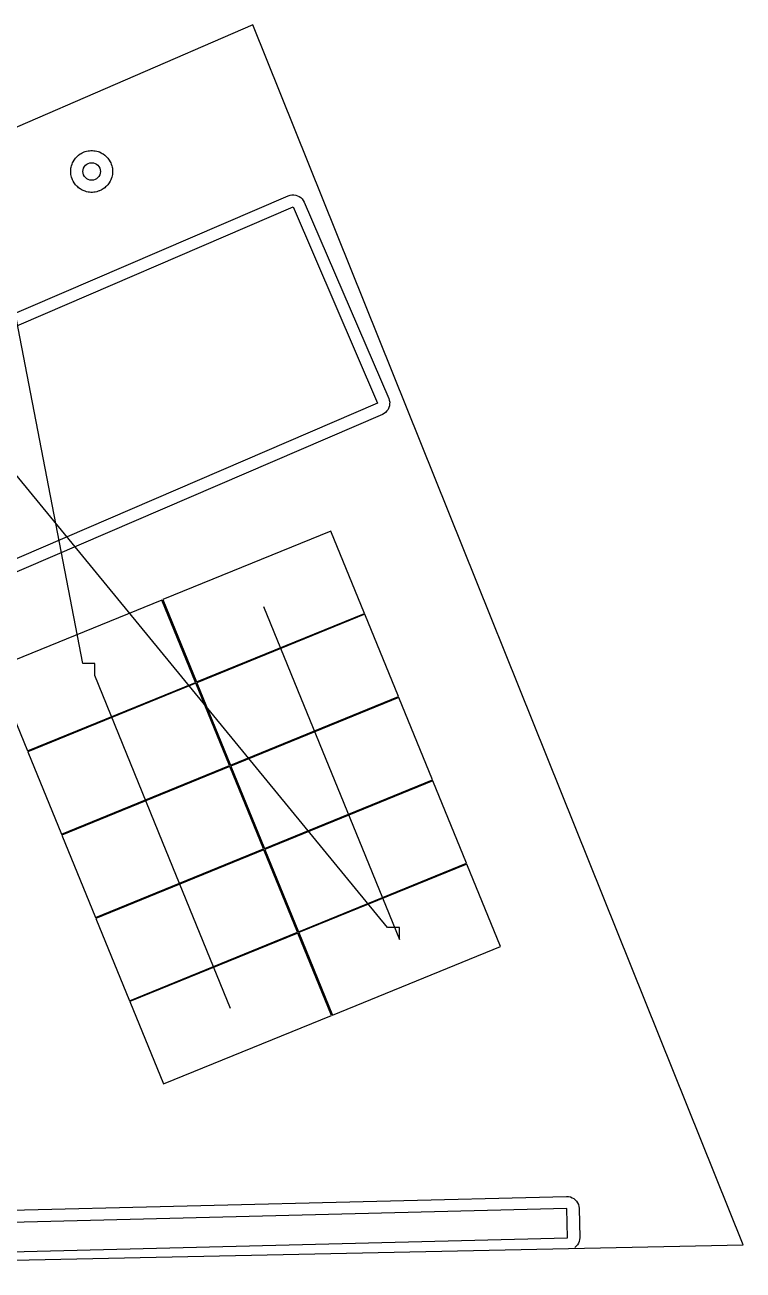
# Model space of a CAD drawing. Header units: feet. Extents: x -179 to 28, y -21 to 191.
# Drawn here: x -1.7 to 27.9, y -20.8 to 30.5 of the extents above; entities that cross this region are included whole.
import ezdxf

# ---------------------------------------------------------------- set-up
doc = ezdxf.new("R2010")
doc.units = ezdxf.units.FT
for name, color, linetype in [('Buildings', 7, 'CONTINUOUS'), ('Connections', 7, 'CONTINUOUS'), ('Modules', 7, 'CONTINUOUS'), ('Obstructions', 7, 'CONTINUOUS'), ('Setbacks', 7, 'CONTINUOUS'), ('Strings', 7, 'CONTINUOUS')]:
    doc.layers.add(name, color=color, linetype=linetype)

msp = doc.modelspace()

# ---------------------------------------------------------------- linework, layer by layer
at = {"layer": 'Buildings', "color": 252}
for p, q in [((7.683, 30.53), (-34.298, 12.353)), ((27.877, -19.734), (7.683, 30.53)), ((-21.588, -20.771), (27.877, -19.734))]:
    msp.add_line(p, q, dxfattribs=at)
at = {"layer": 'Connections', "color": 91}
for p, q in [((0.669, 4.219), (-2.584, 21.092)), ((13.23, -6.661), (-7.848, 19.018)), ((1.161, 4.219), (0.669, 4.219)), ((1.161, 3.727), (1.161, 4.219)), ((13.722, -6.661), (13.23, -6.661)), ((13.722, -7.153), (13.722, -6.661))]:
    msp.add_line(p, q, dxfattribs=at)
at = {"layer": 'Modules', "color": 254}
for p, q in [((10.891, 9.677), (3.969, 6.852)), ((12.276, 6.285), (10.891, 9.677)), ((3.93, 6.836), (-2.993, 4.011)), ((5.314, 3.444), (3.93, 6.836)), ((3.969, 6.852), (5.353, 3.459)), ((5.353, 3.459), (12.276, 6.285)), ((12.291, 6.247), (5.369, 3.421)), ((13.676, 2.854), (12.291, 6.247)), ((-2.993, 4.011), (-1.608, 0.618)), ((-1.608, 0.618), (5.314, 3.444)), ((5.33, 3.406), (-1.593, 0.58)), ((6.714, 0.013), (5.33, 3.406)), ((5.369, 3.421), (6.753, 0.029)), ((6.753, 0.029), (13.676, 2.854)), ((13.691, 2.816), (6.768, -0.009)), ((15.076, -0.576), (13.691, 2.816)), ((-1.593, 0.58), (-0.208, -2.812)), ((-0.208, -2.812), (6.714, 0.013)), ((6.73, -0.025), (-0.193, -2.85)), ((8.114, -3.417), (6.73, -0.025)), ((6.768, -0.009), (8.153, -3.401)), ((8.153, -3.401), (15.076, -0.576)), ((15.091, -0.614), (8.168, -3.439)), ((16.476, -4.006), (15.091, -0.614)), ((-0.193, -2.85), (1.192, -6.242)), ((1.192, -6.242), (8.114, -3.417)), ((8.13, -3.455), (1.207, -6.28)), ((9.514, -6.847), (8.13, -3.455)), ((8.168, -3.439), (9.553, -6.831)), ((9.553, -6.831), (16.476, -4.006)), ((16.491, -4.044), (9.568, -6.869)), ((17.876, -7.437), (16.491, -4.044)), ((1.207, -6.28), (2.592, -9.672)), ((2.592, -9.672), (9.514, -6.847)), ((9.53, -6.885), (2.607, -9.71)), ((10.914, -10.278), (9.53, -6.885)), ((9.568, -6.869), (10.953, -10.262)), ((10.953, -10.262), (17.876, -7.437)), ((2.607, -9.71), (3.992, -13.103)), ((3.992, -13.103), (10.914, -10.278))]:
    msp.add_line(p, q, dxfattribs=at)
at = {"layer": 'Obstructions', "color": 252}
for p, q in [((-7.465, 15.799), (9.335, 23.031)), ((9.335, 23.031), (12.817, 14.945)), ((12.817, 14.945), (-3.986, 7.713)), ((20.614, -18.236), (-18.189, -19.203)), ((20.643, -19.448), (20.614, -18.236)), ((-18.16, -20.416), (20.643, -19.448))]:
    msp.add_line(p, q, dxfattribs=at)
msp.add_circle((1.037, 24.493), 0.361, dxfattribs=at)
at = {"layer": 'Setbacks', "color": 2}
for p, q in [((0.462, 25.131), (0.499, 25.168)), ((0.499, 25.168), (0.5, 25.169)), ((0.5, 25.169), (0.561, 25.213)), ((0.561, 25.213), (0.608, 25.237)), ((0.561, 25.213), (0.561, 25.213)), ((0.608, 25.237), (0.651, 25.265)), ((0.651, 25.265), (0.652, 25.266)), ((0.652, 25.266), (0.721, 25.296)), ((0.721, 25.296), (0.772, 25.31)), ((0.721, 25.296), (0.721, 25.296)), ((0.772, 25.31), (0.82, 25.329)), ((0.82, 25.329), (0.821, 25.329)), ((0.821, 25.329), (0.894, 25.344)), ((0.894, 25.344), (0.895, 25.344)), ((0.895, 25.344), (0.947, 25.347)), ((0.947, 25.347), (0.999, 25.355)), ((0.999, 25.355), (0.999, 25.355)), ((0.999, 25.355), (1.075, 25.355)), ((1.075, 25.355), (1.075, 25.355)), ((1.075, 25.355), (1.127, 25.347)), ((1.127, 25.347), (1.179, 25.344)), ((1.179, 25.344), (1.179, 25.344)), ((1.179, 25.344), (1.253, 25.329)), ((1.253, 25.329), (1.253, 25.329)), ((1.253, 25.329), (1.302, 25.31)), ((1.302, 25.31), (1.352, 25.296)), ((1.352, 25.296), (1.353, 25.296)), ((1.353, 25.296), (1.422, 25.266)), ((1.422, 25.266), (1.422, 25.265)), ((1.422, 25.265), (1.466, 25.237)), ((1.466, 25.237), (1.513, 25.213)), ((1.513, 25.213), (1.513, 25.213)), ((1.513, 25.213), (1.574, 25.169)), ((1.574, 25.169), (1.574, 25.168)), ((1.574, 25.168), (1.611, 25.131)), ((0.184, 24.622), (0.197, 24.672)), ((0.197, 24.672), (0.205, 24.723)), ((0.205, 24.724), (0.229, 24.796)), ((0.205, 24.723), (0.205, 24.724)), ((0.229, 24.796), (0.253, 24.843)), ((0.229, 24.796), (0.229, 24.796)), ((0.253, 24.843), (0.271, 24.891)), ((0.271, 24.891), (0.272, 24.892)), ((0.272, 24.892), (0.309, 24.957)), ((0.309, 24.957), (0.31, 24.957)), ((0.31, 24.957), (0.342, 24.998)), ((0.342, 24.998), (0.371, 25.042)), ((0.371, 25.042), (0.422, 25.098)), ((0.371, 25.042), (0.371, 25.042)), ((0.422, 25.099), (0.462, 25.131)), ((0.422, 25.098), (0.422, 25.099)), ((1.611, 25.131), (1.652, 25.099)), ((1.652, 25.099), (1.652, 25.098)), ((1.652, 25.098), (1.703, 25.042)), ((1.703, 25.042), (1.703, 25.042)), ((1.703, 25.042), (1.731, 24.998)), ((1.731, 24.998), (1.764, 24.957)), ((1.764, 24.957), (1.764, 24.957)), ((1.764, 24.957), (1.802, 24.892)), ((1.802, 24.892), (1.802, 24.891)), ((1.802, 24.891), (1.821, 24.843)), ((1.821, 24.843), (1.845, 24.796)), ((1.845, 24.796), (1.845, 24.796)), ((1.845, 24.796), (1.868, 24.724)), ((1.868, 24.724), (1.868, 24.723)), ((1.868, 24.723), (1.877, 24.672)), ((1.877, 24.672), (1.89, 24.622)), ((0.176, 24.546), (0.184, 24.621)), ((0.178, 24.493), (0.176, 24.546)), ((0.176, 24.546), (0.176, 24.546)), ((0.176, 24.441), (0.178, 24.493)), ((0.184, 24.366), (0.176, 24.441)), ((0.176, 24.441), (0.176, 24.441)), ((0.184, 24.621), (0.184, 24.622)), ((0.184, 24.365), (0.184, 24.366)), ((0.197, 24.315), (0.184, 24.365)), ((0.205, 24.263), (0.197, 24.315)), ((0.229, 24.191), (0.205, 24.263)), ((0.205, 24.263), (0.205, 24.263)), ((0.253, 24.144), (0.229, 24.191)), ((0.229, 24.191), (0.229, 24.191)), ((0.271, 24.096), (0.253, 24.144)), ((1.821, 24.144), (1.802, 24.096)), ((1.845, 24.191), (1.821, 24.144)), ((1.868, 24.263), (1.845, 24.191)), ((1.845, 24.191), (1.845, 24.191)), ((1.877, 24.315), (1.868, 24.263)), ((1.868, 24.263), (1.868, 24.263)), ((1.89, 24.365), (1.877, 24.315)), ((1.89, 24.622), (1.89, 24.621)), ((1.89, 24.621), (1.898, 24.546)), ((1.898, 24.441), (1.89, 24.366)), ((1.89, 24.366), (1.89, 24.365)), ((1.898, 24.546), (1.895, 24.493)), ((1.895, 24.493), (1.898, 24.441)), ((1.898, 24.546), (1.898, 24.546)), ((1.898, 24.441), (1.898, 24.441)), ((0.272, 24.095), (0.271, 24.096)), ((0.309, 24.03), (0.272, 24.095)), ((0.31, 24.029), (0.309, 24.03)), ((0.342, 23.989), (0.31, 24.029)), ((0.371, 23.945), (0.342, 23.989)), ((0.422, 23.889), (0.371, 23.945)), ((0.371, 23.945), (0.371, 23.945)), ((0.422, 23.888), (0.422, 23.889)), ((0.462, 23.856), (0.422, 23.888)), ((0.499, 23.819), (0.462, 23.856)), ((0.5, 23.818), (0.499, 23.819)), ((0.561, 23.774), (0.5, 23.818)), ((0.608, 23.75), (0.561, 23.774)), ((0.561, 23.774), (0.561, 23.774)), ((0.651, 23.722), (0.608, 23.75)), ((0.652, 23.721), (0.651, 23.722)), ((0.721, 23.691), (0.652, 23.721)), ((0.772, 23.677), (0.721, 23.691)), ((0.721, 23.691), (0.721, 23.691)), ((0.82, 23.658), (0.772, 23.677)), ((0.821, 23.658), (0.82, 23.658)), ((0.894, 23.643), (0.821, 23.658)), ((0.895, 23.642), (0.894, 23.643)), ((0.947, 23.64), (0.895, 23.642)), ((0.999, 23.632), (0.947, 23.64)), ((1.075, 23.632), (0.999, 23.632)), ((0.999, 23.632), (0.999, 23.632)), ((1.127, 23.64), (1.075, 23.632)), ((1.075, 23.632), (1.075, 23.632)), ((1.179, 23.642), (1.127, 23.64)), ((1.253, 23.658), (1.179, 23.643)), ((1.179, 23.643), (1.179, 23.642)), ((1.302, 23.677), (1.253, 23.658)), ((1.253, 23.658), (1.253, 23.658)), ((1.352, 23.691), (1.302, 23.677)), ((1.353, 23.691), (1.352, 23.691)), ((1.422, 23.721), (1.353, 23.691)), ((1.466, 23.75), (1.422, 23.722)), ((1.422, 23.722), (1.422, 23.721)), ((1.513, 23.774), (1.466, 23.75)), ((1.574, 23.818), (1.513, 23.774)), ((1.513, 23.774), (1.513, 23.774)), ((1.611, 23.856), (1.574, 23.819)), ((1.574, 23.819), (1.574, 23.818)), ((1.652, 23.888), (1.611, 23.856)), ((1.703, 23.945), (1.652, 23.889)), ((1.652, 23.889), (1.652, 23.888)), ((1.731, 23.989), (1.703, 23.945)), ((1.703, 23.945), (1.703, 23.945)), ((1.764, 24.029), (1.731, 23.989)), ((1.802, 24.095), (1.764, 24.03)), ((1.764, 24.03), (1.764, 24.029)), ((1.802, 24.096), (1.802, 24.095)), ((-7.664, 16.262), (9.136, 23.493)), ((9.136, 23.493), (9.137, 23.493)), ((9.137, 23.493), (9.213, 23.513)), ((9.213, 23.513), (9.288, 23.532)), ((9.288, 23.532), (9.289, 23.532)), ((9.289, 23.532), (9.289, 23.532)), ((9.289, 23.532), (9.289, 23.532)), ((9.289, 23.532), (9.366, 23.527)), ((9.366, 23.527), (9.446, 23.522)), ((9.446, 23.522), (9.446, 23.522)), ((9.446, 23.522), (9.446, 23.522)), ((9.446, 23.522), (9.447, 23.522)), ((9.447, 23.522), (9.519, 23.493)), ((9.519, 23.493), (9.592, 23.464)), ((9.592, 23.464), (9.592, 23.464)), ((9.592, 23.464), (9.592, 23.464)), ((9.592, 23.464), (9.593, 23.463)), ((9.593, 23.463), (9.653, 23.413)), ((9.653, 23.413), (9.713, 23.363)), ((9.713, 23.363), (9.713, 23.363)), ((9.713, 23.363), (9.713, 23.363)), ((9.713, 23.363), (9.714, 23.363)), ((9.714, 23.363), (9.756, 23.296)), ((9.756, 23.296), (9.797, 23.23)), ((9.797, 23.23), (9.798, 23.23)), ((9.798, 23.23), (9.798, 23.23)), ((9.798, 23.23), (9.798, 23.23)), ((9.798, 23.23), (13.279, 15.144)), ((13.279, 15.144), (13.279, 15.144)), ((13.279, 15.144), (13.279, 15.144)), ((13.279, 15.144), (13.279, 15.143)), ((13.279, 15.143), (13.299, 15.067)), ((13.299, 15.067), (13.318, 14.992)), ((13.313, 14.913), (13.308, 14.835)), ((13.318, 14.991), (13.313, 14.913)), ((13.318, 14.992), (13.318, 14.991)), ((13.318, 14.991), (13.318, 14.991)), ((13.318, 14.991), (13.318, 14.991)), ((13.318, 14.991), (13.318, 14.991)), ((13.016, 14.483), (-3.787, 7.251)), ((13.082, 14.525), (13.016, 14.483)), ((13.016, 14.483), (13.016, 14.483)), ((13.016, 14.483), (13.016, 14.483)), ((13.016, 14.483), (13.016, 14.483)), ((13.148, 14.566), (13.082, 14.525)), ((13.149, 14.567), (13.148, 14.566)), ((13.199, 14.627), (13.149, 14.567)), ((13.149, 14.567), (13.149, 14.567)), ((13.149, 14.567), (13.149, 14.567)), ((13.149, 14.567), (13.149, 14.567)), ((13.249, 14.687), (13.199, 14.627)), ((13.25, 14.688), (13.249, 14.688)), ((13.249, 14.688), (13.249, 14.688)), ((13.249, 14.688), (13.249, 14.688)), ((13.249, 14.688), (13.249, 14.687)), ((13.279, 14.761), (13.25, 14.688)), ((13.308, 14.834), (13.279, 14.761)), ((13.308, 14.835), (13.308, 14.834)), ((13.308, 14.834), (13.308, 14.834)), ((13.308, 14.834), (13.308, 14.834)), ((13.308, 14.834), (13.308, 14.834)), ((-18.202, -18.7), (20.602, -17.732)), ((20.602, -17.732), (20.602, -17.732)), ((20.602, -17.732), (20.602, -17.732)), ((20.602, -17.732), (20.603, -17.732)), ((20.603, -17.732), (20.68, -17.743)), ((20.68, -17.743), (20.757, -17.753)), ((20.757, -17.753), (20.758, -17.753)), ((20.758, -17.753), (20.758, -17.753)), ((20.758, -17.753), (20.758, -17.753)), ((20.758, -17.753), (20.759, -17.753)), ((20.759, -17.753), (20.829, -17.787)), ((20.829, -17.787), (20.899, -17.821)), ((20.899, -17.821), (20.9, -17.821)), ((20.9, -17.821), (20.9, -17.821)), ((20.9, -17.821), (20.9, -17.821)), ((20.9, -17.821), (20.901, -17.822)), ((20.901, -17.822), (20.957, -17.875)), ((20.957, -17.875), (21.014, -17.929)), ((21.014, -17.929), (21.014, -17.93)), ((21.014, -17.93), (21.014, -17.93)), ((21.014, -17.93), (21.014, -17.93)), ((21.014, -17.93), (21.014, -17.93)), ((21.014, -17.93), (21.051, -17.999)), ((21.051, -17.999), (21.089, -18.068)), ((21.089, -18.068), (21.089, -18.068)), ((21.089, -18.068), (21.089, -18.068)), ((21.089, -18.068), (21.089, -18.069)), ((21.089, -18.069), (21.089, -18.069)), ((21.089, -18.069), (21.103, -18.146)), ((21.103, -18.146), (21.117, -18.222)), ((21.117, -18.222), (21.117, -18.223)), ((21.117, -18.223), (21.117, -18.223)), ((21.117, -18.223), (21.117, -18.223)), ((21.117, -18.223), (21.146, -19.435)), ((21.146, -19.436), (21.136, -19.514)), ((21.146, -19.435), (21.147, -19.436)), ((21.147, -19.436), (21.146, -19.436)), ((21.003, -19.791), (20.951, -19.846)), ((21.057, -19.734), (21.003, -19.791)), ((21.058, -19.734), (21.057, -19.734)), ((21.092, -19.663), (21.058, -19.733)), ((21.058, -19.733), (21.058, -19.734)), ((21.058, -19.734), (21.058, -19.734)), ((21.058, -19.734), (21.058, -19.734)), ((21.125, -19.592), (21.092, -19.663)), ((21.126, -19.592), (21.125, -19.592)), ((21.136, -19.514), (21.126, -19.591)), ((21.126, -19.591), (21.126, -19.592)), ((21.126, -19.592), (21.126, -19.592)), ((21.126, -19.592), (21.126, -19.592))]:
    msp.add_line(p, q, dxfattribs=at)
at = {"layer": 'Strings', "color": 11}
for p, q in [((8.122, 6.568), (9.522, 3.138)), ((3.961, -3.133), (1.161, 3.727)), ((9.522, 3.138), (12.322, -3.723)), ((5.361, -6.564), (3.961, -3.133)), ((12.322, -3.723), (13.722, -7.153)), ((6.761, -9.994), (5.361, -6.564))]:
    msp.add_line(p, q, dxfattribs=at)

doc.saveas('drawing.dxf')
